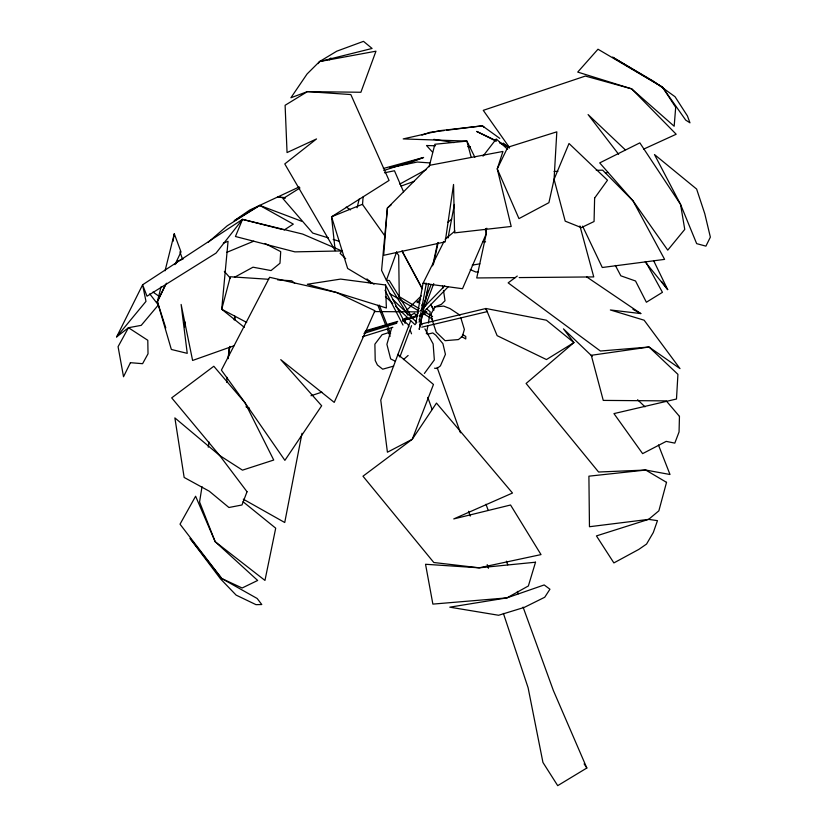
<?xml version="1.0" encoding="UTF-8"?>
<svg xmlns="http://www.w3.org/2000/svg" width="827" height="827" viewBox="0 0 827 827"><rect width="100%" height="100%" fill="white"/><g stroke="black" fill="none" stroke-linecap="round" stroke-linejoin="round"><path stroke-width="1.24" d="M399.327 298.444L399.369 296.707L419.289 308.626M486.441 228.831L486.214 233.886L476.734 277.955L515.314 277.614M226.763 382.446L227.011 377.319M228.314 358.649L228.821 349.78L229.813 346.399M362.526 204.62L363.084 197.033M405.085 322.53L405.271 320.597L402.842 321.352M202.005 486.679L199.576 501.968L215.165 541.675L257.662 580.461L242.135 587.997L221.739 578.528L190.065 538.439L220.582 578.952L236.119 595.109L255.988 604.651L261.787 604.527L257.156 598.479L221.739 578.528L180.017 524.184L195.606 496.231L215.165 541.675L264.96 580.42L275.711 528.184L243.024 501.71M208.27 447.18L209.086 442.083M228.087 358.081L229.916 346.627M234.165 319.915L234.775 316.09L235.188 319.946M427.931 325.59L426.35 333.736M428.345 323.078L430.205 311.8L426.443 308.75M173.008 241.36L174.29 233.762L180.999 251.925L174.952 264.64M184.555 327.089L185.403 322.158M415.94 322.365L423.021 283.341L443.996 241.484M419.134 322.241L426.37 283.216M448.038 237.949L454.395 204.434M302.01 433.276L284.736 522.509L243.314 499.188M428.758 283.516L419.217 329.384L424.158 306.703M432.614 265.839L437.566 243.128M425.264 301.669L427.735 290.329M433.503 263.875L438.186 242.456M357.088 207.753L359.176 199.09M233.969 345.779L192.608 360.458L181.123 304.45L187.233 353.346L171.344 349.459L157.368 301.648L161.058 286.835M165.059 270.791L174.29 233.762M429.13 166.765L434.878 144.26L466.893 141.097L474.863 157.244M396.671 251.894L386.395 280.301L407.897 315.159M431.146 284.467L422.721 307.075L425.274 306.207L433.73 283.609M411.577 325.673L399.854 356.995L397.952 354.432L410.668 320.783M391.75 327.595L386.902 344.321L390.654 358.918L395.265 361.203M341.861 250.932L302.63 234.062L242.518 219.382L235.447 236.501L294.898 251.863L341.861 250.932L340.124 253.382L345.676 258.665M165.793 327.926L157.368 301.648L165.059 285.46M157.368 301.648L166.444 283.227M176.089 263.648L177.226 261.353L183.129 259.016M149.697 293.874L158.36 304.977L141.231 325.352L128.464 327.719L116.638 336.899L142.606 284.788L242.518 219.382L282.131 229.43M318.188 63.607L319.542 61.57L336.765 51.191L363.487 41.35L372.098 48.462L319.542 61.57L307.055 74.006L290.908 97.762L307.406 91.611L360.892 92.262L375.965 51.191L319.542 61.57M424.396 373.453L434.34 359.941L433.131 343.908L424.923 328.857M482.989 156.169L496.262 138.977L507.633 149.305M485.284 230.226L486.834 228.231M242.518 219.382L216.054 253.093L147.01 296.2L142.606 284.788L145.986 301.379L116.638 336.899M329.239 59.895L330.914 57.962M413.655 317.837L418.09 313.268M420.757 310.528L444.719 285.853M419.682 316.079L448.12 286.886M406.688 310.249L421.263 295.89M417.046 302.651L420.685 299.074M403.452 359.6L408.125 355.476M208.208 242.311L227.218 225.802L259.73 205.406L301.535 221.202M391.202 204.838L387.387 208.042L381.578 270.377L386.395 280.301L389.269 280.477L412.745 318.633M445.133 239.22L454.995 231.033M447.748 222.339L451.666 219.124M517.268 276.053L508.15 282.865L600.402 351.02L649.03 347.02L679.99 368.594L644.13 320.204L610.357 309.96L640.801 313.578L586.756 276.952M284.002 230.102L293.306 224.127L259.73 205.406L234.155 220.799L249.723 210.048L299.26 186.923M299.984 187.967L282.989 198.635L312.709 233.059L328.391 237.928M523.077 607.101L553.356 690.493L586.839 768.014L557.708 785.65L542.946 762.453L528.112 687.775L503.405 613.407M402.635 319.873L406.936 317.444M410.161 315.625L414.451 313.195L416.777 316.255M399.751 184.111L426.35 169.525M234.413 277.334L253 267.193L271.039 270.563L279.981 263.244L280.715 251.635L265.033 243.469M643.561 149.16L676.176 134.243L631.673 88.861L577.732 72.083L597.993 49.217L662.499 87.145L685.697 120.091L689.966 122.82L687.413 115.914L675.018 96.707L653.578 81.294L612.58 57.146L662.499 87.145L675.69 107.334L674.17 126.242L631.673 88.861L585.371 76.063L483.268 110.342L509.577 147.713M226.619 252.421L253.786 241.174M223.331 243.169L228.066 241.298L221.719 309.246L244.316 327.347M383.346 168.491L423.548 157.492L408.383 163.322L389.765 167.54M434.351 307.034L441.411 304.315L445.009 300.728L443.499 290.484M401.012 186.116L414.368 181.258M605.426 173.246L607.855 172.378M421.956 135.09L430.05 132.299L444.089 130.563M383.821 170.496L423.548 157.492M310.973 395.74L321.879 392.153M390.54 332.03L382.084 334.697L374.889 344.177L375.21 360.469L377.391 364.976L382.684 369.193L393.673 366.103M362.484 336.744L392.846 327.285M363.942 333.405L396.764 323.233M365.668 330.738L397.715 321.383M402.646 319.946L417.439 315.635M419.899 314.911L424.83 313.474L425.243 314.053L419.093 315.852M364.955 331.648L396.939 322.313M403.09 320.525L416.632 316.576M419.537 324.422L485.914 308.492L546.389 320.204L573.917 342.605L526.106 383.48L598.583 472.021L645.722 470.046L670.004 474.502L658.457 444.988M421.76 327.192L486.896 311.696L485.914 308.492L497.141 335.669L546.461 359.559L573.917 342.605L563.466 328.867L592.194 356.334M427.404 334.232L432.821 332.94L435.819 335.193L442.89 343.629L445.433 354.349L440.419 365.865L437.018 368.501L434.526 368.201M389.837 167.809L417.263 162.03L429.875 162.919M384.503 172.781L394.479 170.765L403.545 191.781M472.248 265.136L479.867 263.823M446.642 130.242L482.368 125.828L499.808 138.388M478.471 271.794L475.949 272.062L470.232 269.612M425.254 283.258L423.021 283.341L462.51 288.716L486.214 233.886L485.718 228.821M554.08 171.447L557.915 171.344M596.267 170.331L602.656 170.166L632.955 200.775L667.751 250.147L684.756 229.41L680.559 204.414L654.477 154.546L696.634 189.073L704.8 213.8L710.362 237.132L705.917 246.136L696.665 243.645L680.559 204.414L639.85 142.864L599.699 162.898L632.955 200.775L664.598 259.378L602.283 267.503L582.59 226.143M519.17 277.583L593.755 276.921L579.934 225.936M374.28 311.562L418.379 311.893M423.083 311.996L426.928 312.027L426.07 311.955M435.54 145.779L426.505 145.521L432.562 152.168M467.834 146.689L470.418 146.761M268.703 279.288L230.33 276.756L221.719 309.246L246.694 322.427M277.655 279.877L291.724 280.798L294.691 283.196M285.377 197.622L277.676 197.012L285.356 198.035M483.082 241.68L485.594 241.897M385.537 284.984L340.621 279.092L307.282 284.271L336.486 292.489L386.374 307.995L385.537 284.984L405.147 323.347M433.834 139.339L454.126 142.595M333.209 239.427L339.246 241.298M245.97 406.791L249.496 408.207M496.035 140.652L476.693 131.431L496.221 141.21M499.456 142.275L508.553 146.617M499.663 142.937L508.853 147.537M632.924 309.319L640.801 313.578M374.021 284.209L347.64 268.455L331.555 216.777L389.062 180.431L350.824 94.557L307.406 91.611L285.108 105.287L287.052 152.571L316.534 138.936L284.777 163.932L335.193 250.591L331.555 216.777L362.402 204.31L384.627 235.612M389.403 293.399L399.296 299.302M400.402 299.963L419.237 311.21M422.566 313.195L432.531 319.139M461.332 336.341L465.766 338.977L465.777 336.444L462.458 334.459M423.724 311.283L432.573 316.576M346.213 207.07L350.524 209.872M459.998 315.18L449.94 308.533L443.665 306.093L435.074 306.9L431.28 313.474L431.704 318.674L436.211 332.134L445.091 340.683L458.406 339.577L462.386 336.424L464.371 329.446L460.732 317.558M152.995 292.055L159.218 296.407M417.046 301.152L419.868 303.437M421.749 304.956L423.62 306.476M484.364 127.461L482.368 125.828L439.613 130.697L403.204 138.915L466.893 141.097L471.101 157.016M503.219 143.071L509.174 148.002M404.827 321.62L408.062 324.525L408.931 326.841M625.191 149.739L588.1 114.581L618.617 154.267M392.732 299.415L416.787 322.334L414.999 324.701L395.585 306.207M366.93 278.916L371.561 283.32M385.423 296.521L392.815 303.571M637.596 399.751L645.008 406.832M224.344 271.37L230.288 278.151M645.174 261.89L667.689 289.626L653.609 260.598M419.103 319.315L421.956 324.99M661.621 281.449L667.689 289.626M396.474 252.297L398.697 255.429L399.276 298.02M584.1 763.848L586.839 768.014M645.536 261.487L662.448 292.324L646.383 302.237L635.539 280.994L620.829 275.815L615.36 265.436M402.056 250.922L422.142 288.313M430.66 304.181L433.71 309.846M402.098 251.315L422.215 288.768M430.753 304.656L433.803 310.332M385.02 290.225L402.987 325.063M369.814 281.18L370.765 283.568M379.262 305.06L390.592 333.726M367.984 280.281L368.925 282.669M377.877 305.328L386.354 326.789M387.305 329.177L390.127 336.331M410.223 330.324L411.526 333.808M506.403 561.171L507.716 564.8M517.371 591.388L518.25 593.807M179.893 251.842L182.447 258.934M437.101 367.384L460.474 432.8M486.007 504.263L488.168 510.321M427.786 397.394L432.118 409.51M468.506 511.251L470.243 516.1M487.206 564.645L488.416 568.304M442.466 285.646L442.983 288.065M594.623 198.077L594.065 221.522L581.36 227.621L565.203 221.15L554.069 179.325L556.819 131.834L507.757 147.268L497.254 168.884L511.2 226.464L454.571 232.883L453.547 184.462L445.205 241.866L383.676 255.316L387.387 208.042L429.968 165.235L502.94 151.455L497.254 168.884L518.963 218.617L548.911 202.677L554.069 179.325L569.017 143.495L607.494 180.214L594.623 198.077M679.453 416.374L679.06 431.952L674.801 443.127L666.2 441.38L642.62 453.63L613.954 413.603L676.486 399.017L677.923 374.352L649.03 347.02L591.284 355.3L603.255 400.402L666.252 400.888L679.453 416.374M666.531 482.348L658.871 510.817L648.637 519.366L596.443 535.906L613.872 562.918L638.816 549.397L646.549 544.063L653.299 532.526L657.465 520.648L648.637 519.366L589.465 526.727L588.907 476.176L645.722 470.046L666.531 482.348M535.524 562.215L528.37 585.971L506.951 597.88L449.795 607.173L498.609 615.267L524.277 607.4L544.735 597.249L549.934 589.227L544.197 584.947L506.951 597.88L432.872 604.103L425.543 564.272L479.215 567.818L535.524 562.215M397.952 354.432L380.761 400.103L387.418 452.214L412.27 439.261L436.48 403.09L512.492 493.026L453.754 518.922L510.559 505.008L541.013 554.597L479.215 567.818L433.803 562.505L362.981 476.207L412.27 439.261L433.462 384.462L397.952 354.432M247.025 491.745L241.98 504.987L228.924 507.499L209.252 491.186L184.152 477.448L174.879 417.904L219.662 455.491L242.476 470.149L273.727 460.039L244.978 402.739L221.388 370.124L269.612 277.293L336.486 292.489L374.941 310.745L334.222 402.377L280.756 359.642L321.662 405.768L284.891 460.35L244.978 402.739L213.811 366.258L171.696 397.87L219.662 455.491L247.025 491.745M130.428 362.681L123.523 376.74L118.075 346.678L128.464 327.719L147.795 340.29L148.023 353.791L142.585 363.694L130.428 362.681"/></g></svg>
